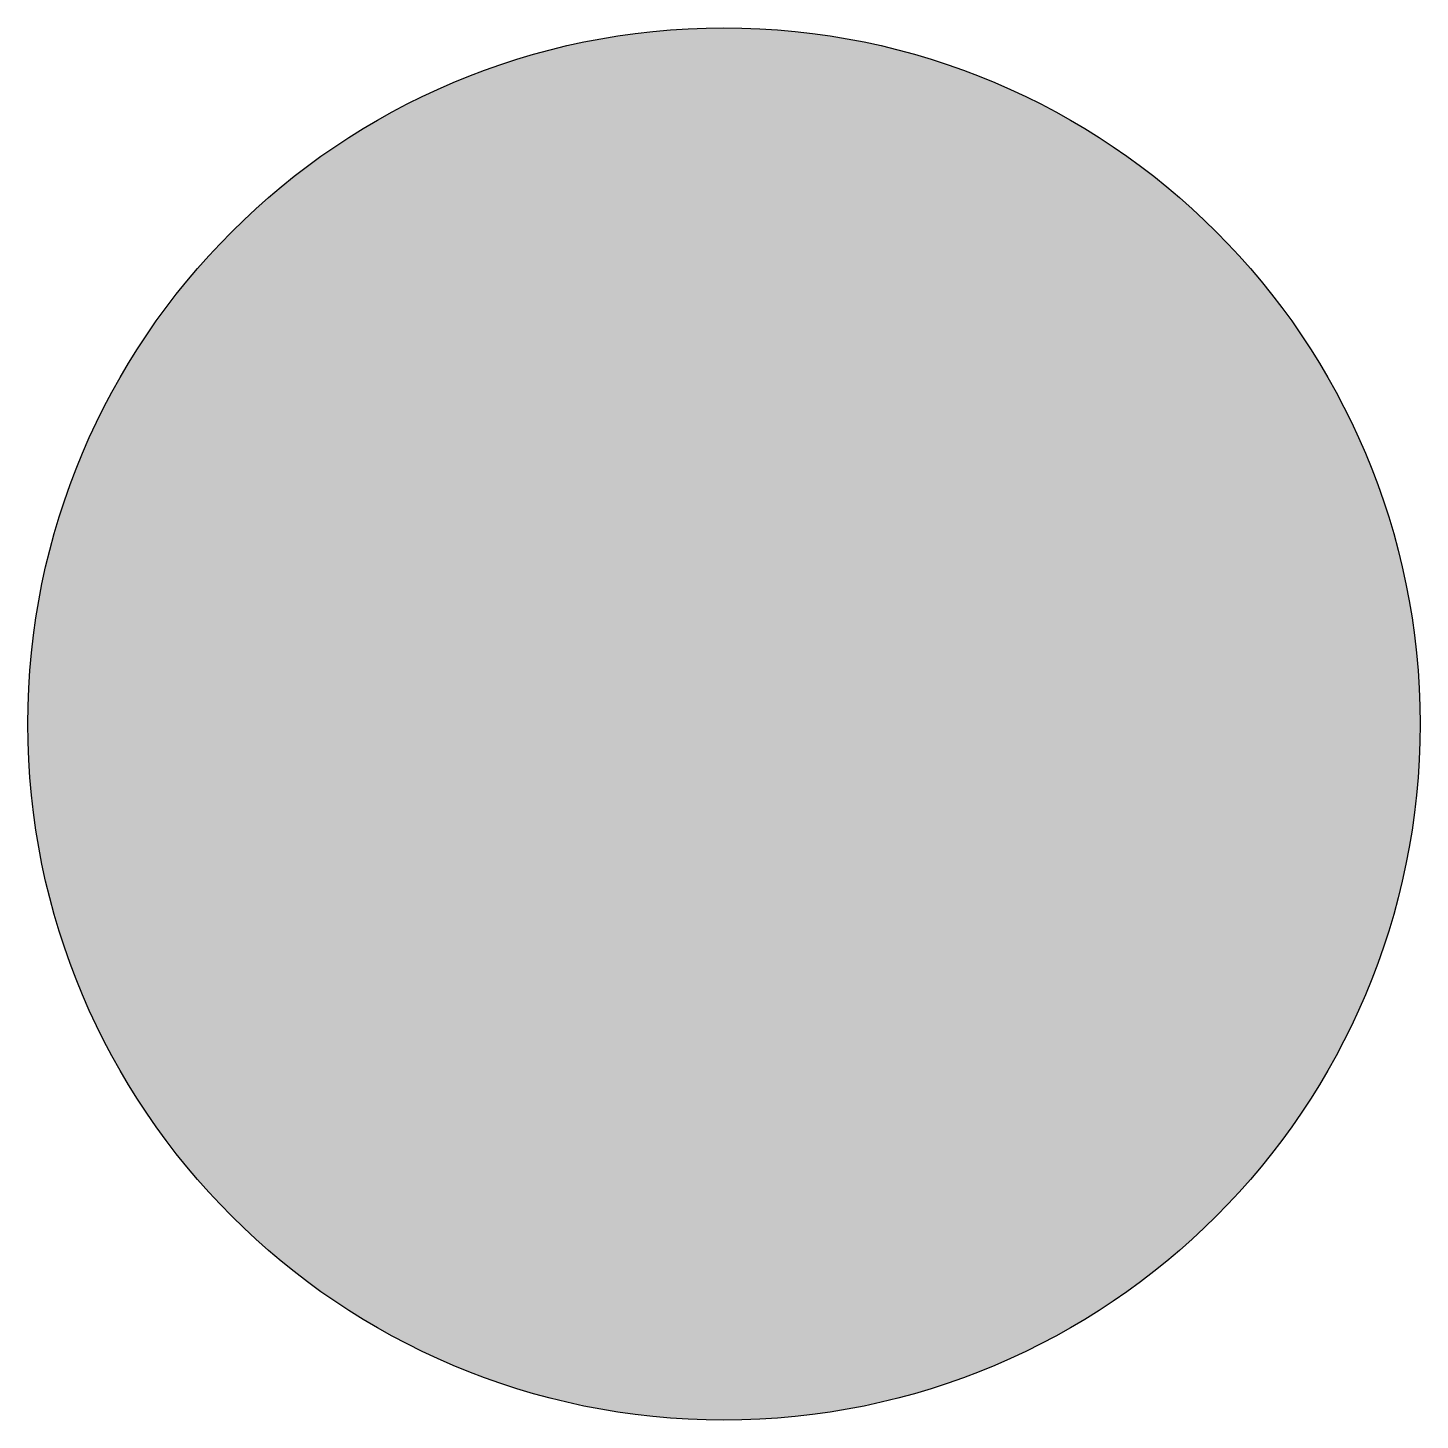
# Model space of a CAD drawing. Extents: x -119257.7 to -119207.7, y -22294.7 to -22244.7.
import ezdxf

# ---------------------------------------------------------------- set-up
doc = ezdxf.new("R2010")
doc.units = 0
doc.header["$LTSCALE"] = 150
doc.header["$MEASUREMENT"] = 0
doc.layers.add('轴', color=5, linetype='CONTINUOUS')

msp = doc.modelspace()

# ---------------------------------------------------------------- hatches: boundary and pattern name
at = {"layer": '轴', "ltscale": 20}
h = msp.add_hatch(color=256, dxfattribs=at)
h.dxf.hatch_style = 1
h.paths.add_polyline_path([(-119257.704, -22269.688, 1), (-119207.704, -22269.688, 1)])

# ---------------------------------------------------------------- linework, layer by layer
msp.add_circle((-119232.704, -22269.688), 25, dxfattribs=at)

doc.saveas('drawing.dxf')
